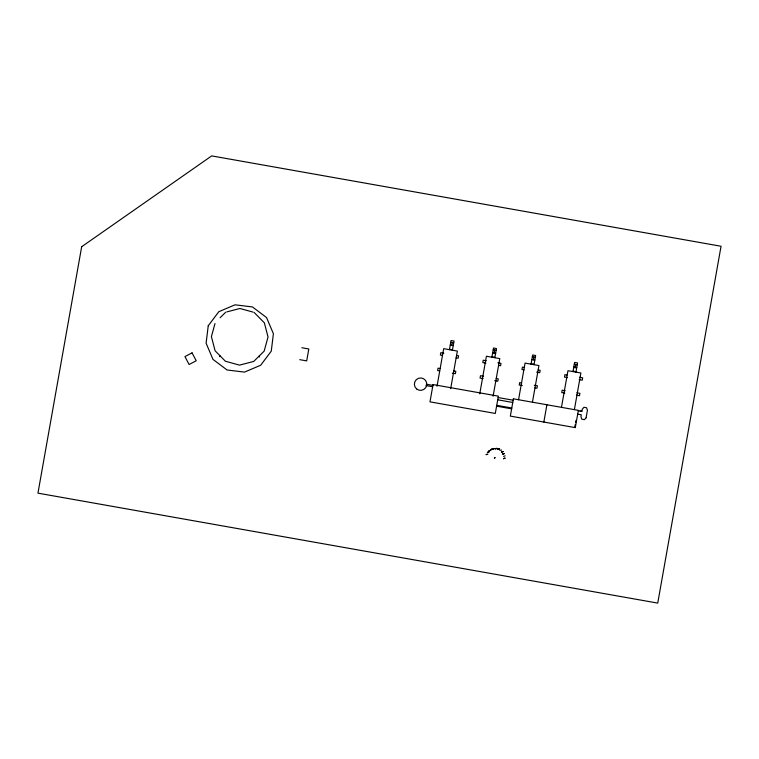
<?xml version="1.0" encoding="UTF-8"?>
<svg xmlns="http://www.w3.org/2000/svg" width="759" height="759" viewBox="0 0 759 759"><rect width="100%" height="100%" fill="white"/><g stroke="black" fill="none" stroke-linecap="round" stroke-linejoin="round"><path stroke-width="1.14" d="M499.839 450.391L501.538 450.021M486.263 454.669L487.914 454.148M487.99 452.203L487.344 452.516L489.024 452.089M489.811 450.466C491.927 449.85 485.94 451.966 490.627 450.372M491.671 449.281C494.422 448.503 487.544 450.78 492.582 449.157M490.893 449.594L491.386 449.47L490.969 449.783M493.132 448.759L493.341 449.053M495.513 448.787L497.192 448.389M497.904 449.328L499.545 448.797L497.79 449.157M501.652 452.117L502.932 451.453L501.519 451.909M502.762 453.891L504.488 453.616M437.023 386.265L443.692 348.656L457.345 351.075L450.666 388.684M449.442 349.681L451.074 340.506L454.034 341.028L452.411 350.203M451.738 345.354L452.269 342.394M479.745 393.845L486.415 356.237L499.783 358.609L493.103 396.217M491.879 357.204L493.511 348.03L496.471 348.561L494.849 357.736M494.033 353.694L494.707 349.927M518.549 399.737L525.057 363.087L538.937 365.553L532.438 402.194M531.044 364.159L532.676 354.984L535.636 355.506L534.013 364.681M533.34 359.832L533.862 356.872M543.842 422.051L546.907 404.765M561.461 407.346L567.96 370.705L580.882 372.992L574.383 409.642M572.988 371.597L574.61 362.423L577.58 362.944L575.948 372.119M575.132 368.087L575.806 364.311M574.734 427.526L575.275 424.461M575.635 422.412L576.005 420.372M580.037 411.331L581.916 411.226L582.257 409.291L583.956 407.279L586.546 407.744L587.438 410.211L586.119 417.649M494.574 457.981L494.688 457.497M502.866 454.081L504.166 453.484L502.8 454.015M214.996 323.562L211.4 336.607L215.101 350.791L225.385 361.237L239.521 365.126L253.705 361.436L264.151 351.142L268.041 337.015L264.35 322.822L254.056 312.385M497.771 449.3L499.555 448.768L497.819 449.432M498.141 449.3L499.403 448.702M497.942 449.205L498.008 449.319M220.119 317.727L225.736 312.186M219.56 356.692L220.243 356.009M503.559 456.387L505.162 455.855M493.625 448.778L494.593 448.484L494.09 448.55M495.466 448.664L496.927 448.408L496.405 448.465M505.238 458.189C500.399 459.546 506.49 457.715 504.441 458.322M503.596 458.692L504.232 458.398M499.394 448.74L498.445 449.214M491.424 449.375L492.164 449.148M487.952 452.212L488.711 452.06L488.189 452.117M494.356 457.838L494.944 457.639M489.337 450.713L488.938 450.808M495.978 448.702L495.532 448.939M226.827 311.902L239.929 308.486L252.975 312.082M493.17 448.863L494.849 448.465M501.566 452.022L503.245 451.624M486.253 454.508L486.69 454.423A1.262 1.167 -3.9 0 1 487.269 454.356L486.234 454.546M499.469 448.664L498.521 449.034M450.751 342.309L453.721 342.84M493.189 349.842L496.158 350.364M532.353 356.787L535.313 357.318M574.288 364.225L577.257 364.756M450.258 345.089L453.227 345.62M492.695 352.622L495.665 353.144M531.86 359.567L534.82 360.098M573.795 367.005L576.764 367.536M449.518 349.273L452.478 349.795M491.955 356.796L494.925 357.328M531.12 363.751L534.08 364.273M573.054 371.189L576.024 371.711M443.863 353.22L440.799 352.669L440.372 355.051L442.421 355.411M456.51 355.459L458.55 355.819L458.132 358.201L456.083 357.84M486.301 360.743L483.236 360.202L482.809 362.584L485.883 363.125M497.923 362.802L500.987 363.352L500.57 365.734L498.521 365.364M524.441 367.508L522.401 367.147L521.974 369.529L524.023 369.889M538.112 369.937L540.152 370.297L539.734 372.678L536.66 372.128M566.954 375.05L564.905 374.69L564.487 377.071L567.552 377.612M579.591 377.289L582.665 377.84L582.238 380.221L579.174 379.671M440.097 368.532L438.047 368.162L437.63 370.544L439.67 370.904M453.759 370.952L455.808 371.312L455.381 373.694L452.317 373.153M483.559 376.236L480.485 375.696L480.067 378.077L483.132 378.618M496.196 378.485L498.246 378.845L497.819 381.227L494.754 380.676M521.699 383.001L519.649 382.64L519.222 385.022L522.296 385.563M534.336 385.249L537.4 385.79L536.983 388.172L534.934 387.811M565.227 390.724L562.153 390.183L561.736 392.564L564.8 393.105M576.849 392.792L579.914 393.333L579.487 395.714L576.423 395.164M301.864 347.745L308.809 348.979L306.693 360.895L299.748 359.662M578.311 410.591L581.916 411.226M426.273 384.215L432.896 385.392M498.132 397.545L513.16 400.211M426.027 385.572L432.658 386.748M497.724 399.803L512.761 402.469M577.684 414.158L581.28 414.793L580.939 416.729L581.84 419.205L584.43 419.661L586.185 417.811M496.747 405.334L511.784 408M496.595 406.169L511.632 408.835M258.933 356.294L259.606 356.977M208.241 325.753L206.106 343.22L212.994 359.396L227.045 369.975L244.512 372.109L260.698 365.221L271.267 351.17L273.401 333.704L266.513 317.528L252.462 306.949L235.005 304.814L218.82 311.702L208.241 325.753M81.668 246.732L37.95 493.151L657.74 603.101L721.05 246.258L211.685 155.899L81.668 246.732M433.047 384.566L429.983 401.853L495.304 413.437L498.378 396.151L433.047 384.566M513.407 398.826L510.342 416.103L575.294 427.63L578.358 410.344L513.407 398.826M498.616 448.673L499.545 448.797L498.616 448.673M494.545 457.468L494.716 458.019L494.545 457.468M192.055 352.859L184.949 356.588L189.095 364.5L196.211 360.772L192.055 352.859M416.587 388.912A6.214 6.214 0 0 0 426.7 385.24A6.214 6.214 0 0 0 418.465 378.314A6.214 6.214 0 0 0 416.587 388.912"/></g></svg>
